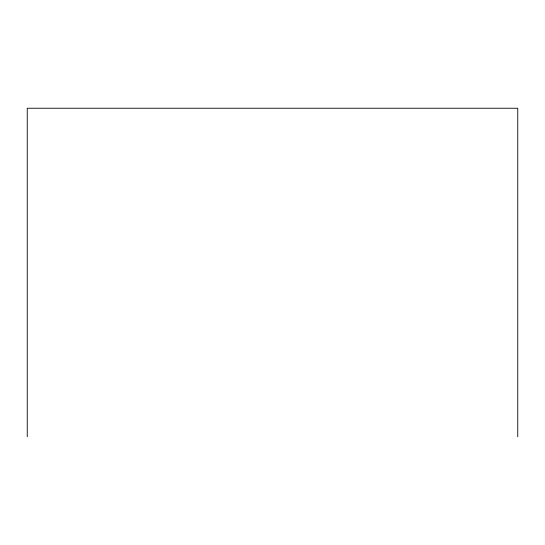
<?xml version="1.0" encoding="UTF-8"?>
<svg xmlns="http://www.w3.org/2000/svg" width="545" height="545" viewBox="0 0 545 545"><rect width="100%" height="100%" fill="white"/><g stroke="black" fill="none" stroke-linecap="round" stroke-linejoin="round"><path stroke-width="0.82" d="M517.75 436.763L517.75 108.237L27.25 108.237L27.25 436.763"/></g></svg>
